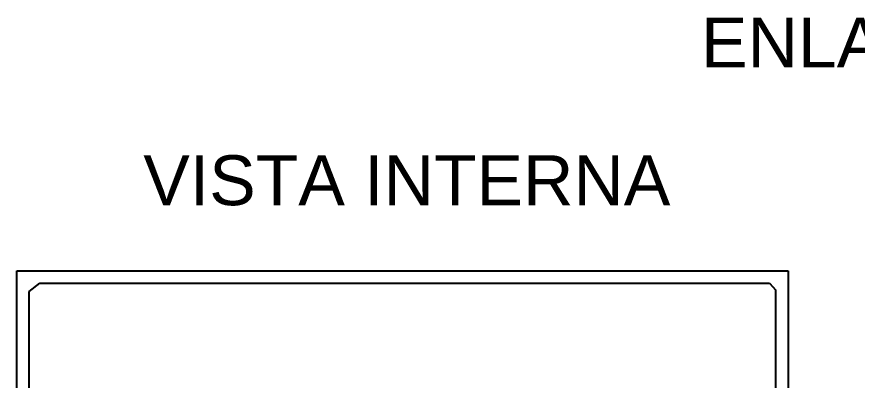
# Model space of a CAD drawing. Header units: millimetres. Extents: x -72 to 2978, y -1067 to 2817.
# Drawn here: x -5.2 to 331.4, y 2049.8 to 2195.5 of the extents above; entities that cross this region are included whole.
import ezdxf

# ---------------------------------------------------------------- set-up
doc = ezdxf.new("R2010")
doc.units = ezdxf.units.MM
doc.styles.get("Standard").update_dxf_attribs({"font": 'arial.ttf'})

msp = doc.modelspace()

# ---------------------------------------------------------------- linework, layer by layer
for p, q in [((-5.18, 2093.68), (303.81, 2093.68)), ((-5.18, 1793.68), (-5.18, 2093.68)), ((303.81, 2093.68), (303.81, 1793.68))]:
    msp.add_line(p, q)
at = {"color": 30, "true_color": 0xf8991e}
for p, q in [((-0.24, 2085.4), (4.09, 2088.68)), ((4.09, 2088.68), (296.29, 2088.68)), ((296.29, 2088.68), (298.8, 2085.91)), ((-0.24, 1799.82), (-0.24, 2085.4)), ((298.78, 2085.94), (298.78, 1799.52))]:
    msp.add_line(p, q, dxfattribs=at)

# ---------------------------------------------------------------- texts
at = {"color": 6, "char_height": 20, "attachment_point": 1}
for s, width, heights, insert in [('{\\C256;ENLATAMENTO}', 175.862, [20.1], (268.89, 2195.16)), ('{\\C256;VISTA INTERNA}', 227.5814, [0], (45.49, 2139.95))]:
    msp.add_mtext_dynamic_manual_height_columns(s, width=width, gutter_width=12.5, heights=heights, dxfattribs=dict(at, insert=insert))

doc.saveas('drawing.dxf')
